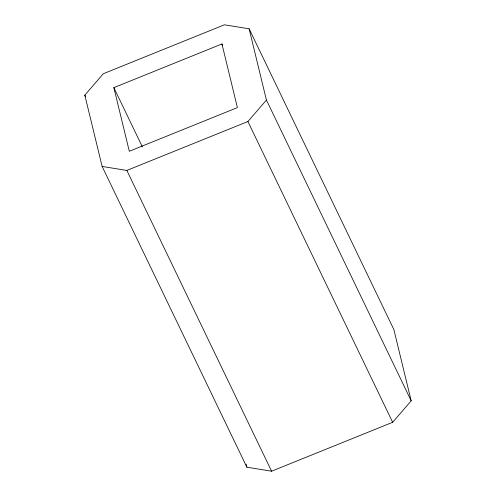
<?xml version="1.0" encoding="UTF-8"?>
<svg xmlns="http://www.w3.org/2000/svg" width="496" height="496" viewBox="0 0 496 496"><rect width="100%" height="100%" fill="white"/><g stroke="black" fill="none" stroke-linecap="round" stroke-linejoin="round"><path stroke-width="0.74" d="M84.822 95.176L103.348 73.712L224.409 24.8L249.122 28.793L393.867 329.555L411.178 400.824L392.652 422.288L271.591 471.2L246.878 467.207L102.133 166.445L84.822 95.176L85.492 96.571M102.133 166.445L126.84 170.438L247.907 121.52L266.433 100.062L249.122 28.793M221.941 43.964L237.398 107.601L129.307 151.274L113.851 87.637L221.941 43.964L222.611 45.359M266.433 100.062L411.178 400.824M247.907 121.52L392.652 422.288M113.851 87.637L142.333 146.816M126.84 170.438L271.591 471.2M246.152 464.206L246.878 467.207"/></g></svg>
